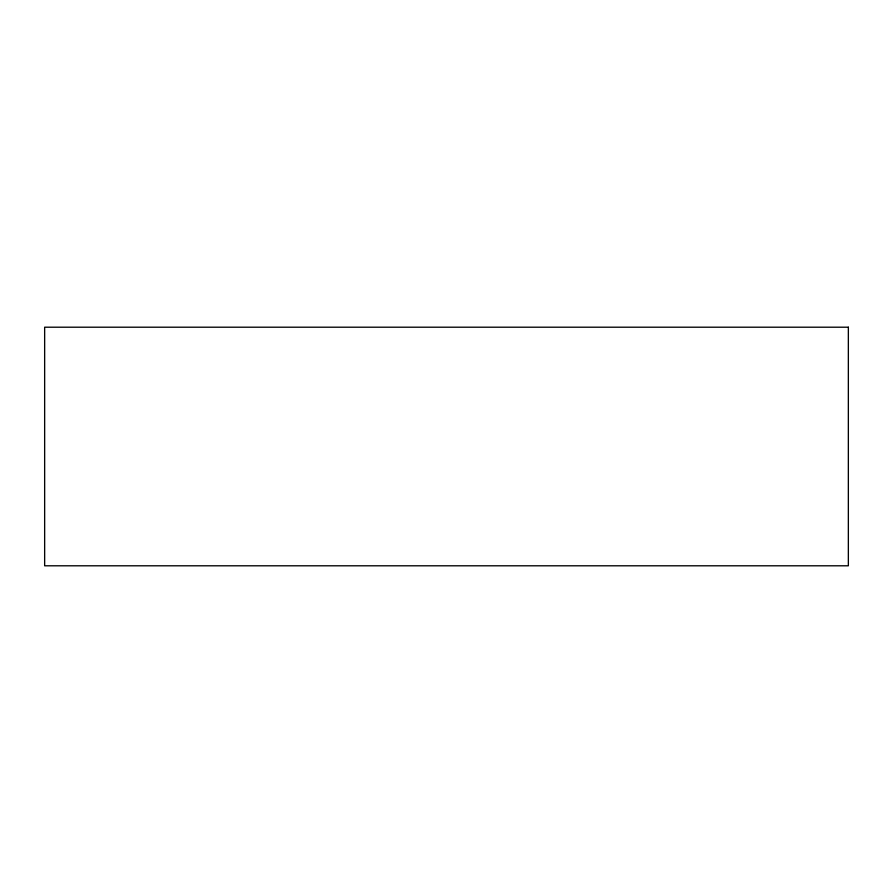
<?xml version="1.0" encoding="UTF-8"?>
<svg xmlns="http://www.w3.org/2000/svg" width="893" height="893" viewBox="0 0 893 893"><rect width="100%" height="100%" fill="white"/><g stroke="black" fill="none" stroke-linecap="round" stroke-linejoin="round"><path stroke-width="1.34" d="M848.35 327.206L44.65 327.206L44.65 565.794L848.35 565.794L848.35 327.206"/></g></svg>
